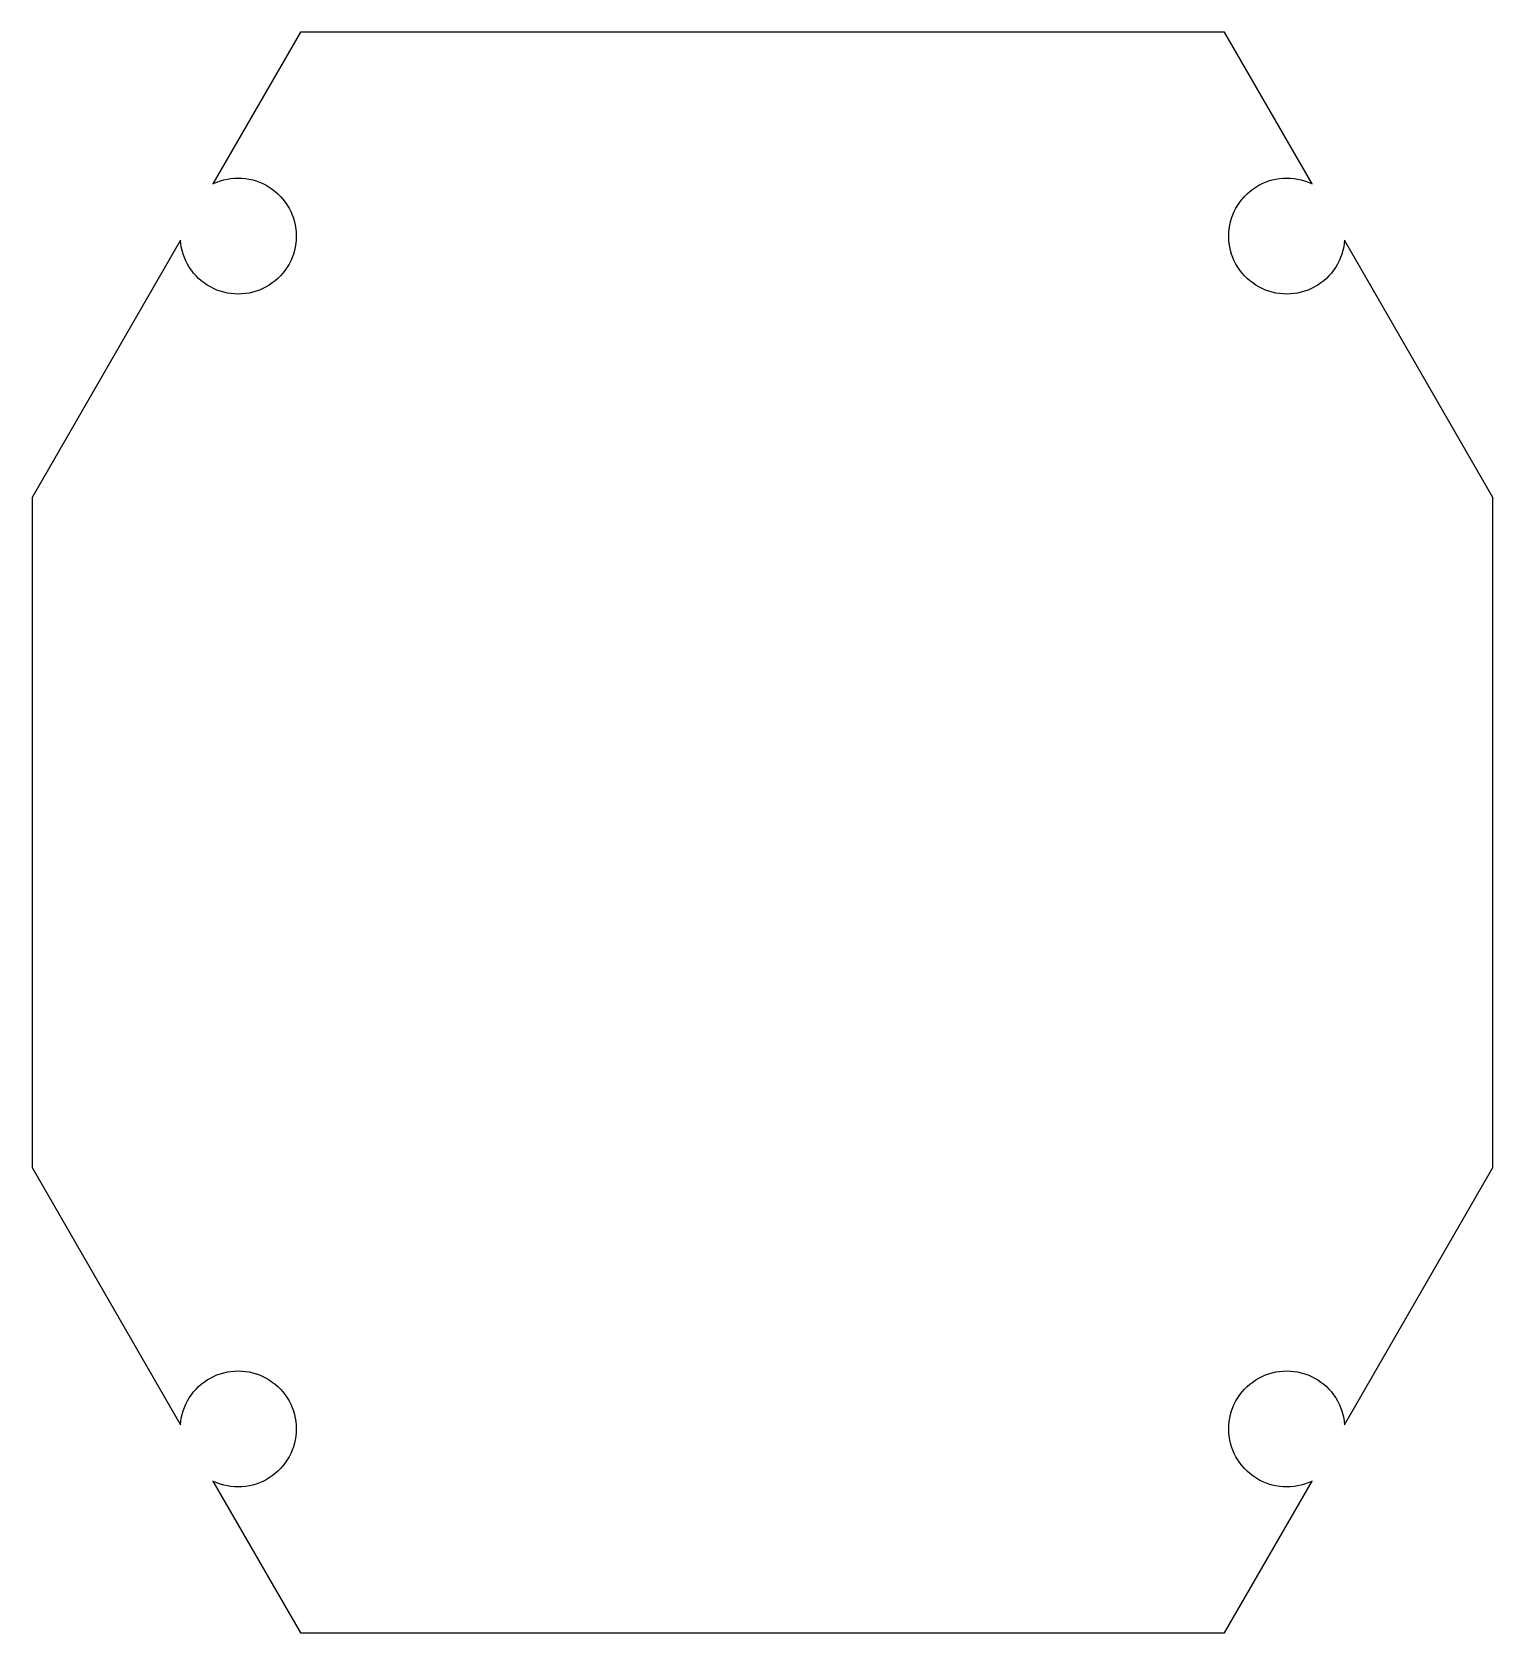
# Model space of a CAD drawing. Header units: metres. Extents: x -22.1 to 22.1, y -24.2 to 24.2.
import ezdxf

# ---------------------------------------------------------------- set-up
doc = ezdxf.new("R2010")
doc.units = ezdxf.units.M

msp = doc.modelspace()

# ---------------------------------------------------------------- linework, layer by layer
for p, q in [((-13.9481, 24.1589), (-16.5961, 19.5725)), ((13.9481, 24.1589), (-13.9481, 24.1589)), ((16.5961, 19.5725), (13.9481, 24.1589)), ((-16.5961, 19.5725), (-16.5746, 19.5834)), ((-16.5746, 19.5834), (-16.4737, 19.6271)), ((-16.4737, 19.6271), (-16.3703, 19.6643)), ((-16.3703, 19.6643), (-16.2647, 19.695)), ((-16.2647, 19.695), (-16.1574, 19.719)), ((-16.1574, 19.719), (-16.0488, 19.7362)), ((-16.0488, 19.7362), (-15.9394, 19.7465)), ((-15.9394, 19.7465), (-15.8295, 19.75)), ((-15.8295, 19.75), (-15.7196, 19.7465)), ((-15.7196, 19.7465), (-15.6102, 19.7362)), ((-15.6102, 19.7362), (-15.5016, 19.719)), ((-15.5016, 19.719), (-15.3943, 19.695)), ((-15.3943, 19.695), (-15.2887, 19.6643)), ((-15.2887, 19.6643), (-15.1853, 19.6271)), ((-15.1853, 19.6271), (-15.0844, 19.5834)), ((-15.0844, 19.5834), (-14.9864, 19.5335)), ((-14.9864, 19.5335), (-14.8918, 19.4776)), ((-14.8918, 19.4776), (-14.8009, 19.4158)), ((-14.8009, 19.4158), (-14.714, 19.3484)), ((-14.714, 19.3484), (-14.6315, 19.2757)), ((14.6315, 19.2757), (14.714, 19.3484)), ((14.714, 19.3484), (14.8009, 19.4158)), ((14.8009, 19.4158), (14.8918, 19.4776)), ((14.8918, 19.4776), (14.9864, 19.5335)), ((14.9864, 19.5335), (15.0844, 19.5834)), ((15.0844, 19.5834), (15.1853, 19.6271)), ((15.1853, 19.6271), (15.2887, 19.6643)), ((15.2887, 19.6643), (15.3943, 19.695)), ((15.3943, 19.695), (15.5016, 19.719)), ((15.5016, 19.719), (15.6102, 19.7362)), ((15.6102, 19.7362), (15.7196, 19.7465)), ((15.7196, 19.7465), (15.8295, 19.75)), ((15.8295, 19.75), (15.9394, 19.7465)), ((15.9394, 19.7465), (16.0488, 19.7362)), ((16.0488, 19.7362), (16.1574, 19.719)), ((16.1574, 19.719), (16.2647, 19.695)), ((16.2647, 19.695), (16.3703, 19.6643)), ((16.3703, 19.6643), (16.4737, 19.6271)), ((16.4737, 19.6271), (16.5746, 19.5834)), ((16.5746, 19.5834), (16.5961, 19.5725)), ((-14.6315, 19.2757), (-14.5538, 19.198)), ((-14.5538, 19.198), (-14.4811, 19.1155)), ((-14.4811, 19.1155), (-14.4137, 19.0286)), ((-14.4137, 19.0286), (-14.3519, 18.9377)), ((-14.3519, 18.9377), (-14.296, 18.8431)), ((14.296, 18.8431), (14.3519, 18.9377)), ((14.3519, 18.9377), (14.4137, 19.0286)), ((14.4137, 19.0286), (14.4811, 19.1155)), ((14.4811, 19.1155), (14.5538, 19.198)), ((14.5538, 19.198), (14.6315, 19.2757)), ((-14.296, 18.8431), (-14.246, 18.7451)), ((-14.246, 18.7451), (-14.2024, 18.6442)), ((-14.2024, 18.6442), (-14.1651, 18.5408)), ((-14.1651, 18.5408), (-14.1345, 18.4352)), ((-14.1345, 18.4352), (-14.1105, 18.3279)), ((14.1105, 18.3279), (14.1345, 18.4352)), ((14.1345, 18.4352), (14.1651, 18.5408)), ((14.1651, 18.5408), (14.2024, 18.6442)), ((14.2024, 18.6442), (14.246, 18.7451)), ((14.246, 18.7451), (14.296, 18.8431)), ((-14.1105, 18.3279), (-14.0933, 18.2193)), ((-14.0933, 18.2193), (-14.0829, 18.1099)), ((-14.0829, 17.8901), (-14.0933, 17.7807)), ((-14.0829, 18.1099), (-14.0795, 18)), ((-14.0795, 18), (-14.0829, 17.8901)), ((14.0795, 18), (14.0829, 18.1099)), ((14.0829, 17.8901), (14.0795, 18)), ((14.0829, 18.1099), (14.0933, 18.2193)), ((14.0933, 17.7807), (14.0829, 17.8901)), ((14.0933, 18.2193), (14.1105, 18.3279)), ((-17.5748, 17.8772), (-22.0575, 10.113)), ((-17.5657, 17.7807), (-17.5748, 17.8772)), ((-17.5485, 17.6721), (-17.5657, 17.7807)), ((-17.5245, 17.5648), (-17.5485, 17.6721)), ((-17.4938, 17.4592), (-17.5245, 17.5648)), ((-17.4566, 17.3558), (-17.4938, 17.4592)), ((-14.1651, 17.4592), (-14.2024, 17.3558)), ((-14.1345, 17.5648), (-14.1651, 17.4592)), ((-14.1105, 17.6721), (-14.1345, 17.5648)), ((-14.0933, 17.7807), (-14.1105, 17.6721)), ((14.1105, 17.6721), (14.0933, 17.7807)), ((14.1345, 17.5648), (14.1105, 17.6721)), ((14.1651, 17.4592), (14.1345, 17.5648)), ((14.2024, 17.3558), (14.1651, 17.4592)), ((17.4938, 17.4592), (17.4566, 17.3558)), ((17.5245, 17.5648), (17.4938, 17.4592)), ((17.5485, 17.6721), (17.5245, 17.5648)), ((17.5657, 17.7807), (17.5485, 17.6721)), ((17.5748, 17.8772), (17.5657, 17.7807)), ((22.0575, 10.113), (17.5748, 17.8772)), ((-17.4129, 17.2549), (-17.4566, 17.3558)), ((-17.363, 17.1569), (-17.4129, 17.2549)), ((-17.3071, 17.0623), (-17.363, 17.1569)), ((-17.2453, 16.9714), (-17.3071, 17.0623)), ((-17.1779, 16.8845), (-17.2453, 16.9714)), ((-14.4137, 16.9714), (-14.4811, 16.8845)), ((-14.3519, 17.0623), (-14.4137, 16.9714)), ((-14.296, 17.1569), (-14.3519, 17.0623)), ((-14.246, 17.2549), (-14.296, 17.1569)), ((-14.2024, 17.3558), (-14.246, 17.2549)), ((14.246, 17.2549), (14.2024, 17.3558)), ((14.296, 17.1569), (14.246, 17.2549)), ((14.3519, 17.0623), (14.296, 17.1569)), ((14.4137, 16.9714), (14.3519, 17.0623)), ((14.4811, 16.8845), (14.4137, 16.9714)), ((17.2453, 16.9714), (17.1779, 16.8845)), ((17.3071, 17.0623), (17.2453, 16.9714)), ((17.363, 17.1569), (17.3071, 17.0623)), ((17.4129, 17.2549), (17.363, 17.1569)), ((17.4566, 17.3558), (17.4129, 17.2549)), ((-17.1052, 16.802), (-17.1779, 16.8845)), ((-17.0275, 16.7243), (-17.1052, 16.802)), ((-16.945, 16.6516), (-17.0275, 16.7243)), ((-16.8581, 16.5842), (-16.945, 16.6516)), ((-16.7672, 16.5224), (-16.8581, 16.5842)), ((-16.6726, 16.4665), (-16.7672, 16.5224)), ((-16.5746, 16.4165), (-16.6726, 16.4665)), ((-14.9864, 16.4665), (-15.0844, 16.4165)), ((-14.8918, 16.5224), (-14.9864, 16.4665)), ((-14.8009, 16.5842), (-14.8918, 16.5224)), ((-14.714, 16.6516), (-14.8009, 16.5842)), ((-14.6315, 16.7243), (-14.714, 16.6516)), ((-14.5538, 16.802), (-14.6315, 16.7243)), ((-14.4811, 16.8845), (-14.5538, 16.802)), ((14.5538, 16.802), (14.4811, 16.8845)), ((14.6315, 16.7243), (14.5538, 16.802)), ((14.714, 16.6516), (14.6315, 16.7243)), ((14.8009, 16.5842), (14.714, 16.6516)), ((14.8918, 16.5224), (14.8009, 16.5842)), ((14.9864, 16.4665), (14.8918, 16.5224)), ((15.0844, 16.4165), (14.9864, 16.4665)), ((16.6726, 16.4665), (16.5746, 16.4165)), ((16.7672, 16.5224), (16.6726, 16.4665)), ((16.8581, 16.5842), (16.7672, 16.5224)), ((16.945, 16.6516), (16.8581, 16.5842)), ((17.0275, 16.7243), (16.945, 16.6516)), ((17.1052, 16.802), (17.0275, 16.7243)), ((17.1779, 16.8845), (17.1052, 16.802)), ((-16.4737, 16.3729), (-16.5746, 16.4165)), ((-16.3703, 16.3356), (-16.4737, 16.3729)), ((-16.2647, 16.305), (-16.3703, 16.3356)), ((-16.1574, 16.281), (-16.2647, 16.305)), ((-16.0488, 16.2638), (-16.1574, 16.281)), ((-15.9394, 16.2534), (-16.0488, 16.2638)), ((-15.8295, 16.25), (-15.9394, 16.2534)), ((-15.7196, 16.2534), (-15.8295, 16.25)), ((-15.6102, 16.2638), (-15.7196, 16.2534)), ((-15.5016, 16.281), (-15.6102, 16.2638)), ((-15.3943, 16.305), (-15.5016, 16.281)), ((-15.2887, 16.3356), (-15.3943, 16.305)), ((-15.1853, 16.3729), (-15.2887, 16.3356)), ((-15.0844, 16.4165), (-15.1853, 16.3729)), ((15.1853, 16.3729), (15.0844, 16.4165)), ((15.2887, 16.3356), (15.1853, 16.3729)), ((15.3943, 16.305), (15.2887, 16.3356)), ((15.5016, 16.281), (15.3943, 16.305)), ((15.6102, 16.2638), (15.5016, 16.281)), ((15.7196, 16.2534), (15.6102, 16.2638)), ((15.8295, 16.25), (15.7196, 16.2534)), ((15.9394, 16.2534), (15.8295, 16.25)), ((16.0488, 16.2638), (15.9394, 16.2534)), ((16.1574, 16.281), (16.0488, 16.2638)), ((16.2647, 16.305), (16.1574, 16.281)), ((16.3703, 16.3356), (16.2647, 16.305)), ((16.4737, 16.3729), (16.3703, 16.3356)), ((16.5746, 16.4165), (16.4737, 16.3729)), ((-22.0575, 10.113), (-22.0575, -10.113)), ((22.0575, -10.113), (22.0575, 10.113)), ((-22.0575, -10.113), (-17.5748, -17.8772)), ((17.5748, -17.8772), (22.0575, -10.113)), ((-16.6726, -16.4665), (-16.5746, -16.4165)), ((-16.5746, -16.4165), (-16.4737, -16.3729)), ((-16.4737, -16.3729), (-16.3703, -16.3356)), ((-16.3703, -16.3356), (-16.2647, -16.305)), ((-16.2647, -16.305), (-16.1574, -16.281)), ((-16.1574, -16.281), (-16.0488, -16.2638)), ((-16.0488, -16.2638), (-15.9394, -16.2534)), ((-15.9394, -16.2534), (-15.8295, -16.25)), ((-15.8295, -16.25), (-15.7196, -16.2534)), ((-15.7196, -16.2534), (-15.6102, -16.2638)), ((-15.6102, -16.2638), (-15.5016, -16.281)), ((-15.5016, -16.281), (-15.3943, -16.305)), ((-15.3943, -16.305), (-15.2887, -16.3356)), ((-15.2887, -16.3356), (-15.1853, -16.3729)), ((-15.1853, -16.3729), (-15.0844, -16.4165)), ((-15.0844, -16.4165), (-14.9864, -16.4665)), ((14.9864, -16.4665), (15.0844, -16.4165)), ((15.0844, -16.4165), (15.1853, -16.3729)), ((15.1853, -16.3729), (15.2887, -16.3356)), ((15.2887, -16.3356), (15.3943, -16.305)), ((15.3943, -16.305), (15.5016, -16.281)), ((15.5016, -16.281), (15.6102, -16.2638)), ((15.6102, -16.2638), (15.7196, -16.2534)), ((15.7196, -16.2534), (15.8295, -16.25)), ((15.8295, -16.25), (15.9394, -16.2534)), ((15.9394, -16.2534), (16.0488, -16.2638)), ((16.0488, -16.2638), (16.1574, -16.281)), ((16.1574, -16.281), (16.2647, -16.305)), ((16.2647, -16.305), (16.3703, -16.3356)), ((16.3703, -16.3356), (16.4737, -16.3729)), ((16.4737, -16.3729), (16.5746, -16.4165)), ((16.5746, -16.4165), (16.6726, -16.4665)), ((-17.2453, -16.9714), (-17.1779, -16.8845)), ((-17.1779, -16.8845), (-17.1052, -16.802)), ((-17.1052, -16.802), (-17.0275, -16.7243)), ((-17.0275, -16.7243), (-16.945, -16.6516)), ((-16.945, -16.6516), (-16.8581, -16.5842)), ((-16.8581, -16.5842), (-16.7672, -16.5224)), ((-16.7672, -16.5224), (-16.6726, -16.4665)), ((-14.9864, -16.4665), (-14.8918, -16.5224)), ((-14.8918, -16.5224), (-14.8009, -16.5842)), ((-14.8009, -16.5842), (-14.714, -16.6516)), ((-14.714, -16.6516), (-14.6315, -16.7243)), ((-14.6315, -16.7243), (-14.5538, -16.802)), ((-14.5538, -16.802), (-14.4811, -16.8845)), ((-14.4811, -16.8845), (-14.4137, -16.9714)), ((14.4137, -16.9714), (14.4811, -16.8845)), ((14.4811, -16.8845), (14.5538, -16.802)), ((14.5538, -16.802), (14.6315, -16.7243)), ((14.6315, -16.7243), (14.714, -16.6516)), ((14.714, -16.6516), (14.8009, -16.5842)), ((14.8009, -16.5842), (14.8918, -16.5224)), ((14.8918, -16.5224), (14.9864, -16.4665)), ((16.6726, -16.4665), (16.7672, -16.5224)), ((16.7672, -16.5224), (16.8581, -16.5842)), ((16.8581, -16.5842), (16.945, -16.6516)), ((16.945, -16.6516), (17.0275, -16.7243)), ((17.0275, -16.7243), (17.1052, -16.802)), ((17.1052, -16.802), (17.1779, -16.8845)), ((17.1779, -16.8845), (17.2453, -16.9714)), ((-17.4938, -17.4592), (-17.4566, -17.3558)), ((-17.4566, -17.3558), (-17.4129, -17.2549)), ((-17.4129, -17.2549), (-17.363, -17.1569)), ((-17.363, -17.1569), (-17.3071, -17.0623)), ((-17.3071, -17.0623), (-17.2453, -16.9714)), ((-14.4137, -16.9714), (-14.3519, -17.0623)), ((-14.3519, -17.0623), (-14.296, -17.1569)), ((-14.296, -17.1569), (-14.246, -17.2549)), ((-14.246, -17.2549), (-14.2024, -17.3558)), ((-14.2024, -17.3558), (-14.1651, -17.4592)), ((14.1651, -17.4592), (14.2024, -17.3558)), ((14.2024, -17.3558), (14.246, -17.2549)), ((14.246, -17.2549), (14.296, -17.1569)), ((14.296, -17.1569), (14.3519, -17.0623)), ((14.3519, -17.0623), (14.4137, -16.9714)), ((17.2453, -16.9714), (17.3071, -17.0623)), ((17.3071, -17.0623), (17.363, -17.1569)), ((17.363, -17.1569), (17.4129, -17.2549)), ((17.4129, -17.2549), (17.4566, -17.3558)), ((17.4566, -17.3558), (17.4938, -17.4592)), ((-17.5748, -17.8772), (-17.5657, -17.7807)), ((-17.5657, -17.7807), (-17.5485, -17.6721)), ((-17.5485, -17.6721), (-17.5245, -17.5648)), ((-17.5245, -17.5648), (-17.4938, -17.4592)), ((-14.1651, -17.4592), (-14.1345, -17.5648)), ((-14.1345, -17.5648), (-14.1105, -17.6721)), ((-14.1105, -17.6721), (-14.0933, -17.7807)), ((-14.0933, -17.7807), (-14.0829, -17.8901)), ((14.0829, -17.8901), (14.0933, -17.7807)), ((14.0933, -17.7807), (14.1105, -17.6721)), ((14.1105, -17.6721), (14.1345, -17.5648)), ((14.1345, -17.5648), (14.1651, -17.4592)), ((17.4938, -17.4592), (17.5245, -17.5648)), ((17.5245, -17.5648), (17.5485, -17.6721)), ((17.5485, -17.6721), (17.5657, -17.7807)), ((17.5657, -17.7807), (17.5748, -17.8772)), ((-14.1105, -18.3279), (-14.1345, -18.4352)), ((-14.0933, -18.2193), (-14.1105, -18.3279)), ((-14.0829, -18.1099), (-14.0933, -18.2193)), ((-14.0829, -17.8901), (-14.0795, -18)), ((-14.0795, -18), (-14.0829, -18.1099)), ((14.0795, -18), (14.0829, -17.8901)), ((14.0829, -18.1099), (14.0795, -18)), ((14.0933, -18.2193), (14.0829, -18.1099)), ((14.1105, -18.3279), (14.0933, -18.2193)), ((14.1345, -18.4352), (14.1105, -18.3279)), ((-14.296, -18.8431), (-14.3519, -18.9377)), ((-14.246, -18.7451), (-14.296, -18.8431)), ((-14.2024, -18.6442), (-14.246, -18.7451)), ((-14.1651, -18.5408), (-14.2024, -18.6442)), ((-14.1345, -18.4352), (-14.1651, -18.5408)), ((14.1651, -18.5408), (14.1345, -18.4352)), ((14.2024, -18.6442), (14.1651, -18.5408)), ((14.246, -18.7451), (14.2024, -18.6442)), ((14.296, -18.8431), (14.246, -18.7451)), ((14.3519, -18.9377), (14.296, -18.8431)), ((-14.6315, -19.2757), (-14.714, -19.3484)), ((-14.5538, -19.198), (-14.6315, -19.2757)), ((-14.4811, -19.1155), (-14.5538, -19.198)), ((-14.4137, -19.0286), (-14.4811, -19.1155)), ((-14.3519, -18.9377), (-14.4137, -19.0286)), ((14.4137, -19.0286), (14.3519, -18.9377)), ((14.4811, -19.1155), (14.4137, -19.0286)), ((14.5538, -19.198), (14.4811, -19.1155)), ((14.6315, -19.2757), (14.5538, -19.198)), ((14.714, -19.3484), (14.6315, -19.2757)), ((-16.5746, -19.5834), (-16.5961, -19.5725)), ((-16.5961, -19.5725), (-13.9481, -24.1589)), ((-16.4737, -19.6271), (-16.5746, -19.5834)), ((-16.3703, -19.6643), (-16.4737, -19.6271)), ((-16.2647, -19.695), (-16.3703, -19.6643)), ((-16.1574, -19.719), (-16.2647, -19.695)), ((-16.0488, -19.7362), (-16.1574, -19.719)), ((-15.9394, -19.7465), (-16.0488, -19.7362)), ((-15.8295, -19.75), (-15.9394, -19.7465)), ((-15.7196, -19.7465), (-15.8295, -19.75)), ((-15.6102, -19.7362), (-15.7196, -19.7465)), ((-15.5016, -19.719), (-15.6102, -19.7362)), ((-15.3943, -19.695), (-15.5016, -19.719)), ((-15.2887, -19.6643), (-15.3943, -19.695)), ((-15.1853, -19.6271), (-15.2887, -19.6643)), ((-15.0844, -19.5834), (-15.1853, -19.6271)), ((-14.9864, -19.5335), (-15.0844, -19.5834)), ((-14.8918, -19.4776), (-14.9864, -19.5335)), ((-14.8009, -19.4158), (-14.8918, -19.4776)), ((-14.714, -19.3484), (-14.8009, -19.4158)), ((13.9481, -24.1589), (16.5961, -19.5725)), ((14.8009, -19.4158), (14.714, -19.3484)), ((14.8918, -19.4776), (14.8009, -19.4158)), ((14.9864, -19.5335), (14.8918, -19.4776)), ((15.0844, -19.5834), (14.9864, -19.5335)), ((15.1853, -19.6271), (15.0844, -19.5834)), ((15.2887, -19.6643), (15.1853, -19.6271)), ((15.3943, -19.695), (15.2887, -19.6643)), ((15.5016, -19.719), (15.3943, -19.695)), ((15.6102, -19.7362), (15.5016, -19.719)), ((15.7196, -19.7465), (15.6102, -19.7362)), ((15.8295, -19.75), (15.7196, -19.7465)), ((15.9394, -19.7465), (15.8295, -19.75)), ((16.0488, -19.7362), (15.9394, -19.7465)), ((16.1574, -19.719), (16.0488, -19.7362)), ((16.2647, -19.695), (16.1574, -19.719)), ((16.3703, -19.6643), (16.2647, -19.695)), ((16.4737, -19.6271), (16.3703, -19.6643)), ((16.5746, -19.5834), (16.4737, -19.6271)), ((16.5961, -19.5725), (16.5746, -19.5834)), ((-13.9481, -24.1589), (13.9481, -24.1589))]:
    msp.add_line(p, q)

doc.saveas('drawing.dxf')
